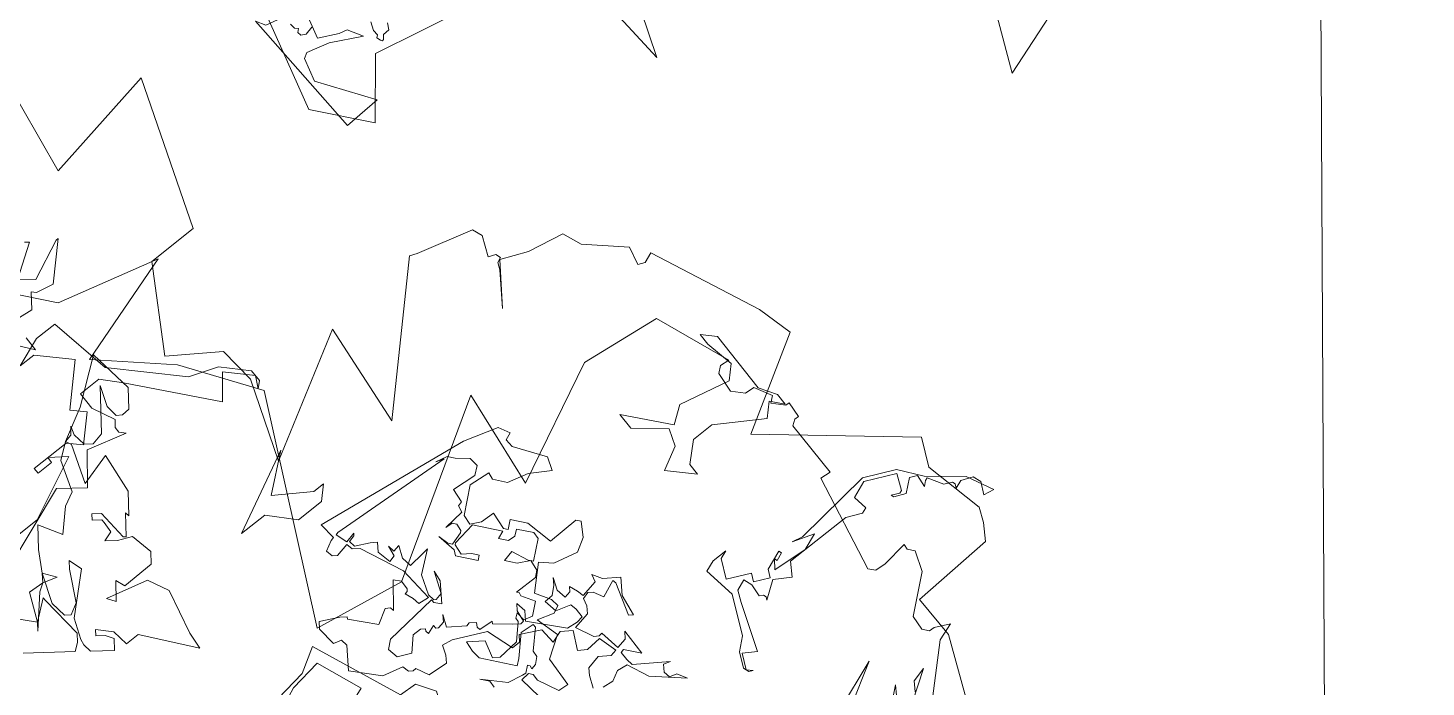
# Model space of a CAD drawing. Header units: metres. Extents: x -71 to 881, y -503 to 661.
# Drawn here: x 320.016 to 324.775, y -265.549 to -263.306 of the extents above; entities that cross this region are included whole.
import ezdxf

# ---------------------------------------------------------------- set-up
doc = ezdxf.new("R2010")
doc.units = ezdxf.units.M
doc.layers.add('04. Pisos', color=8, linetype='Continuous', lineweight=5)
doc.layers.add('ARBRE', color=100, linetype='Continuous', lineweight=13, true_color=0x00ff3f)

# ---------------------------------------------------------------- blocks, each defined once
blk = doc.blocks.new('WMF2', base_point=(0, 0.01))
at = {"color": 251, "lineweight": 0, "true_color": 0x636466}
for points in [[(112.93, -205.76), (117.77, -214.23), (115.81, -208.91)], [(110.13, -215.92), (115.04, -221.02), (115.66, -222.79), (116.35, -221.31), (116.39, -220.76), (116.99, -220.25), (118.51, -220.38), (121.42, -223.82), (123.45, -224.55), (124.06, -224.04), (124.6, -224.1), (124.28, -221.43), (124.37, -220.32), (124.97, -219.82), (134.84, -221.76), (134.73, -222.86), (140.59, -222.8), (140.98, -223.38), (140.96, -223.82), (142.59, -223.95), (142.62, -223.52), (143.7, -222.51), (144.2, -223.11), (145.93, -222.16), (146.02, -221.17), (147.09, -220.14), (149.19, -220.32), (149.69, -220.93), (149.6, -221.91), (157.24, -218.9), (158.3, -210.64), (152.62, -198.66), (162.76, -199.86), (152.65, -183.05), (154.26, -173.69), (175.85, -184.22), (183.13, -179.1), (188.97, -172.64), (192.5, -184.13), (195.26, -173.72), (200.97, -168.92)], [(62.22, -27.79), (49.27, -24.43), (44.16, -28.75), (49.49, -33.04), (47.38, -42.86)], [(52.22, -53.02), (31.88, -54.47), (45.91, -59.56)], [(24.01, -87.6), (8.81, -80.93), (12.69, -92.64)], [(162.25, -221.47), (162.55, -220.76), (164.41, -221.19), (167.6, -217.66), (169.53, -216.89), (170.28, -213.15), (171.44, -210.43), (167.5, -207.63), (170.63, -209.8), (171.33, -210.11), (171.53, -210.62), (172.06, -210.42), (172.36, -209.7), (174.37, -210.56), (175.39, -210.16), (176.98, -204.42), (177.29, -203.7), (165.65, -192.21), (176.34, -193.26), (169.52, -180.97), (177.55, -183.87), (181.35, -183.49), (184.59, -178.67), (192.69, -183.49), (192.69, -188.7), (207.51, -193.95), (205.44, -181.84), (216.23, -183.49)], [(108.11, -219.06), (114.95, -222), (119.42, -221.88), (119.84, -230.55), (121.43, -231.58), (122.86, -232.19), (129.04, -230.77), (131.8, -232.03), (142.53, -219.05), (147.98, -228.38), (151.61, -227.39), (162.65, -222.48), (162.25, -221.47), (162.25, -221.47)], [(57.77, -28.84), (58.63, -30.3), (56.93, -35.37), (57.37, -30.33), (54.22, -29.5), (53.25, -31.47), (53.04, -32.3), (51.55, -33.16), (53.17, -30.11), (53.78, -27.79), (53.47, -27.25), (51.12, -26.63), (45.81, -30.31), (45.66, -26.44), (59.37, -25.77), (58.42, -26.33), (57.77, -28.84), (57.77, -28.84)], [(51.12, -35.83), (50.51, -35.51), (50.45, -34.8), (50.07, -34.49), (50.03, -34.34), (50.2, -34.23), (50.61, -34.11), (50.82, -34.33), (51.37, -34.3), (52.2, -34.62)], [(55.43, -29.76), (55.24, -28.88), (55.5, -28.39), (55.87, -28.34), (56.16, -28.62), (56.42, -28.33), (56.99, -28.28)], [(110.92, -210.8), (114.34, -214.81), (113.44, -214.21)], [(112.58, -215.91), (113.47, -216.49), (113.87, -217.98), (110.96, -213.56)], [(179.84, -155.24), (179.84, -158.76), (182.76, -165.09), (183.97, -163.4), (183.36, -163.4), (183.36, -161.69), (183.97, -161.69), (183.97, -165.71), (182.76, -166.93), (185.07, -169.24), (186.28, -168.03), (189.83, -171.55), (192.73, -168.64), (192.73, -166.93), (193.83, -169.85), (193.83, -172.16), (187.38, -173.37), (181.55, -179.23), (180.45, -182.15), (178.13, -184.47), (176.91, -184.47), (176.31, -183.86), (177.52, -184.47), (179.84, -182.15), (177.52, -180.32), (185.07, -173.85), (186.89, -172.16), (186.89, -169.85), (185.07, -169.85), (182.76, -170.95), (182.15, -170.45), (181.55, -170.45), (181.05, -170.95), (182.15, -166.93), (179.21, -164.61), (181.05, -162.17), (176.31, -149.38)], [(170.41, -149.48), (167.33, -153.6), (167.88, -154.33), (168.63, -154.89), (173.09, -154.46), (173.45, -154.42), (171.93, -152.49), (171.21, -151.97), (174.13, -154.55), (174.64, -155.32), (175.4, -155.88), (172.47, -154.78), (170.8, -155.02), (170.42, -155.53), (171.04, -156.68), (174.04, -158.22), (174.74, -158.74), (173.33, -159.18), (169.98, -155.59), (167.94, -154.77), (167.31, -154.68), (166.44, -154.8), (165.01, -156.7), (165.95, -157.41), (166.73, -156.9), (167.3, -156.16), (167.79, -156.52), (166.47, -157.79), (164.8, -158.03), (164.79, -159.51), (159.94, -163.43), (161.71, -163.57), (166.28, -164.6), (168.39, -163.57), (169.49, -159.28), (168.67, -159.85), (170.32, -161.09), (169.36, -161.46), (169.4, -164.84), (170.39, -165.59), (172.66, -165.09), (173.31, -163.69), (174.06, -162.7), (174.38, -163.72), (175.5, -163.78), (175.85, -163.73), (176.42, -162.98), (176.92, -163.36), (176.35, -164.1), (173.23, -164.33), (173.04, -164.58), (174.93, -166.01), (174.5, -166.07), (176.45, -167.55), (180.59, -167.98), (179.68, -164.7), (183.52, -166.03), (184.12, -165.76), (184.28, -166.58), (184.98, -167.12), (184.09, -166.85), (182.78, -167.03), (182.25, -167.74), (182.48, -169.01), (186.32, -171.88), (184.25, -171.11), (183.02, -171.28), (182.66, -171.8), (182.73, -172.63), (184.43, -173.9), (189.08, -173.24), (185.87, -169.02), (184.12, -165.76), (182.95, -164.22), (179.83, -163.17), (179.13, -161.78), (177.11, -159.84), (179.39, -158.51), (177.45, -157.05), (175.4, -155.88), (174.19, -156.77), (174.64, -155.32), (174.73, -153.72), (171.93, -152.49), (174.04, -150.58)], [(202.01, -174.86), (201.7, -175.24), (199.54, -172.01), (198.43, -173.43), (200.21, -177.4), (200.21, -177.69), (197, -174.48), (197.38, -172.69), (197.76, -172.31), (196.33, -171.27), (196.63, -168.73)], [(194.53, -169.09), (193.04, -169.09), (196.63, -166.25)], [(138.94, -175.74), (144.01, -172.85), (146.39, -171.88), (146.93, -173.42), (151.56, -171.55), (151.13, -168.2), (150.13, -165.91), (148.68, -166.49), (149.35, -164.92), (151.24, -166.38), (151.67, -169.75), (153.13, -172.22), (143.98, -176.02), (143.88, -177.83), (142.05, -179.02), (139.92, -178.12), (138.94, -175.74), (138.94, -175.74)], [(138.84, -183.71), (139.55, -183.74), (140.34, -183.1), (138.33, -185.08), (138.01, -186.66), (137.96, -187.04), (138.47, -187.64), (138.27, -187.81), (137.93, -187.74), (138.03, -188.28), (138.55, -188.89), (139.2, -188.95), (140.91, -190.59), (141.25, -190.57), (141.38, -189.16), (139.54, -187.38), (139.07, -186.81), (142.01, -184.38), (142.93, -184.24), (144.01, -184.38), (142.96, -185.86), (141.2, -185.39), (140.77, -186.02), (140.94, -188.21), (142.43, -189.6), (142.8, -189.62), (143.13, -190.05), (142.18, -190.14), (141.95, -191.03), (142.93, -192.19), (144.24, -191.39), (144.58, -191.45), (144.78, -191.29), (144.74, -193.64), (145.22, -194.21), (146.33, -194.31), (146.97, -193.1), (147.96, -192.3), (148.2, -193.41), (146.53, -194.15), (146.12, -194.49), (147.57, -196.24), (148.3, -196.27), (149.64, -195.16), (149.18, -194.59), (149.23, -193.84), (150.01, -193.2), (150.32, -193.98), (152.67, -192.02), (152.33, -189.62), (152.2, -189.45), (151.09, -189.35), (150.48, -190.21), (149.91, -190.68), (149.57, -190.27), (151.32, -188.81), (151.86, -189.06), (153.85, -188.7), (152.77, -188.98), (152.4, -189.29), (152.8, -190.62), (152.94, -190.78), (153.69, -190.85), (154.05, -190.54), (154.11, -189.8), (154.29, -191.99), (154.99, -192.09), (155.13, -192.59), (156.55, -192.72), (156.32, -195.25), (156.96, -196.02), (157.91, -195.93), (158.87, -194.78), (159.49, -194.28), (159.79, -193.07), (159.51, -193.9), (160.36, -181.18), (160.3, -180.89), (159.09, -181.29), (159.32, -182.35), (159.11, -182.21), (158.95, -181.51), (158.27, -181.62), (157.59, -183.02), (157.18, -183.64), (156.35, -183.07), (154.92, -183.39), (155.08, -184.08), (156.2, -184.24), (155.47, -184.34), (155.62, -185.07), (154.42, -184.57), (153.35, -184.75), (153.51, -186.38), (153.6, -187.08), (151.95, -185.01), (149.99, -184.32), (149.29, -184.43), (149.15, -184.65), (149.29, -185.38), (151.47, -186.21), (150.33, -186.08), (148.46, -184.81), (149.07, -184.27), (149.41, -184.25), (148.91, -178.66), (148.24, -177.88), (147.12, -178.09), (146.52, -179.46), (147.86, -180.69), (147.82, -181.61), (147.53, -182), (147.35, -181.89), (146.99, -181.96), (147.31, -182.82), (146.97, -182.85), (146.83, -183.07), (146.96, -183.8), (147.57, -184.22), (146.37, -183.73), (145.25, -185.38), (145.32, -185.75), (144.9, -186.35), (144.5, -186.09), (144.14, -186.16), (144.04, -187.62), (143.83, -187.48), (142.52, -189.03), (142.08, -189.67), (142.11, -190.02), (143.28, -190.18), (143.89, -190.6), (142.85, -190.79), (141.99, -190.19), (138.87, -193), (138.74, -194.12), (138.82, -194.82), (139.8, -194.84), (140.46, -194.71), (140.93, -193.17), (142.31, -192.91), (142.34, -193.82), (143.01, -194.6), (143.63, -195.01), (142.43, -194.52), (141.41, -194.72), (141.51, -195.42), (141.95, -195.71), (141.09, -196.03), (140.4, -196.21), (140.74, -197.98), (141.5, -198.18), (140.55, -198.74), (139.52, -200.23), (138.03, -199.22), (135.82, -198.91), (136.11, -198.49), (139.38, -199.5), (139.74, -199.42), (139.04, -197.73), (140.05, -197.19), (140.36, -196.75), (140.18, -196.05), (139.41, -195.86), (138.75, -195.42), (138.41, -193.65), (136.6, -194.53), (136.31, -194.97), (136.38, -195.33), (134.28, -195.7), (134.46, -196.76), (135.1, -197.22), (132.37, -197.2), (133.77, -195.99), (133.7, -195.63), (132.79, -195.64), (132.09, -195.74), (129.95, -198.9), (130.18, -198.17), (129.52, -197.73), (128.84, -197.89), (128.6, -198.62), (127.64, -199.19), (130.16, -196.3), (132.35, -195.35), (132.53, -194.25), (131.99, -193.25), (132.12, -192.12)], [(132.68, -191.29), (133.87, -191.79), (134.49, -192.21), (134.79, -193.63), (134.09, -194.68), (134.18, -195.38), (136.09, -194.82), (135.98, -193.22), (136.53, -192.38), (138.34, -193.29), (139.06, -192.24), (138.68, -191.03), (140.3, -190.91), (141.35, -188.87), (140.74, -188.44), (140.72, -187.54), (143.51, -186.63), (145.06, -183.4), (145.23, -182.31), (144.26, -181.94), (143.6, -181.51), (143.77, -179.46), (145.1, -178.82), (145.07, -178.48), (145.34, -178.09), (146.02, -177.93), (146.55, -175.84), (149.03, -173.49), (151.13, -174.93), (151.83, -174.83), (152.07, -174.01), (154.04, -173.82), (154.65, -174.25), (153.72, -176.12), (153.29, -176.72), (153.08, -176.57), (150.75, -178.69), (151.6, -180.16), (151.31, -180.6), (150.94, -180.67), (153.31, -182.54), (152.7, -183.08), (151.76, -183.04), (151.56, -182.89), (151.5, -182.59), (150.64, -182.91), (149.91, -183.05), (149.78, -184.18), (153.37, -183.87), (157.76, -181.91), (158.22, -181.26), (158.87, -181.13), (158.61, -179.74), (158.9, -179.3), (159.63, -179.15), (160.17, -180.16), (160.23, -180.53), (161.97, -180.37), (159.66, -196.47), (158.58, -199.98), (157.43, -200.58), (157.16, -199.85), (156.26, -199.9), (153.31, -201.99), (151.94, -201.5), (153.21, -199.48), (153.79, -197.33), (154.96, -196.37), (155.66, -196.47), (155.88, -194.31), (153.91, -191.96), (152.87, -191.86), (152.36, -192.9), (152.27, -194.36), (150.48, -194.18), (150.11, -194.49), (150.75, -195.26), (149.38, -196.4), (146.61, -197.04), (146.66, -200.28), (146.27, -200.62), (144.88, -199.79), (144.11, -198.43), (144.72, -195.93), (145.72, -194.82), (143.6, -192.6), (142.05, -193.54), (141.19, -193.65), (140.84, -192.91), (141.38, -191.16), (138.98, -191.83), (137.57, -189.7), (134.5, -189.55), (134.6, -188.51), (136.69, -187.48), (137.39, -187.51), (137.76, -187.2), (137.7, -186.3), (135.35, -186.6)], [(167.3, -178.31), (164.99, -181.83), (164.99, -183.07), (163.76, -181.83), (163.76, -178.92), (166.2, -176.6), (166.2, -173.68), (170.22, -181.83), (167.3, -178.31), (167.3, -178.31)], [(128.63, -229.85), (130.85, -228.1), (132.31, -224.99), (131.45, -216.73), (131.71, -215.63), (130.94, -217.85), (130.31, -216.16), (130.6, -212.58), (131.48, -213.21), (131.19, -213.31), (131.49, -214.13), (131.79, -214.02), (131.07, -212.08), (130.28, -211.7), (130.98, -210.18), (131.77, -210.56), (132.87, -208.24), (134.78, -209.13), (135.09, -209.95), (135.09, -208.36), (134.68, -207.25), (131.36, -207.8), (127.52, -206.02), (126.48, -204.8), (124.97, -204.1), (124.38, -204.31), (124.19, -204.71), (124.67, -204.21), (126.19, -204.91), (125.4, -206.21), (130.16, -207.96), (131.33, -208.46), (131.74, -209.57), (130.87, -209.89), (129.57, -209.78), (129.36, -210.13), (129.07, -210.23), (128.75, -210.08), (129.97, -211.82), (128.98, -213.46), (130.3, -214.3), (130.27, -221.28), (129.57, -222.8), (129.78, -223.38), (131.29, -223.17), (131.93, -224.86), (130.51, -227.9), (128.94, -227.21), (128.82, -226.92), (129.2, -226.13), (128.91, -226.23), (128.41, -227.4), (129.45, -228.63), (129.11, -229.36), (127.81, -229.23), (128.24, -229.68), (128.34, -229.97), (126.82, -230.86), (126.44, -231.65), (126.15, -231.77), (125.75, -231.58), (126.06, -232.39), (125.56, -233.58), (124.75, -233.87), (123.53, -233.31), (123.33, -234.38), (126.03, -233.07), (128.63, -229.85), (128.63, -229.85)], [(147.98, -213.1), (150.4, -210.17), (152.11, -210.17), (147.98, -213.72), (149.19, -215.41), (147.98, -220.65), (149.19, -221.87), (152.11, -221.27), (153.32, -221.27), (152.11, -222.48), (145.66, -222.48), (143.95, -223.57), (142.74, -223.57), (143.95, -222.48), (142.74, -221.27), (145.66, -216.64), (145.66, -214.32), (143.95, -212.49), (142.74, -212.49), (145.04, -210.17), (146.26, -212.49), (147.98, -213.1), (147.98, -213.1)]]:
    blk.add_lwpolyline(points, dxfattribs=at)

msp = doc.modelspace()

# ---------------------------------------------------------------- linework, layer by layer
at = {"layer": '04. Pisos'}
msp.add_lwpolyline([(271.6076, -329.4762), (324.7755, -328.9143), (324.0321, -192.7106), (114.5518, -194.7471), (114.7092, -218.6931), (92.8314, -218.9023), (93.3476, -251.3342)], dxfattribs=at)

# ---------------------------------------------------------------- block references
at = {"layer": 'ARBRE', "color": 251, "lineweight": 5, "true_color": 0x636466, "xscale": 0.03451886634015593, "yscale": 0.03451886634015593, "zscale": 0.03451886634015593, "rotation": 128.5771086415459}
for p in [(321.3723, -265.4398), (319.633, -273.2503)]:
    msp.add_blockref('WMF2', p, dxfattribs=at)

doc.saveas('drawing.dxf')
